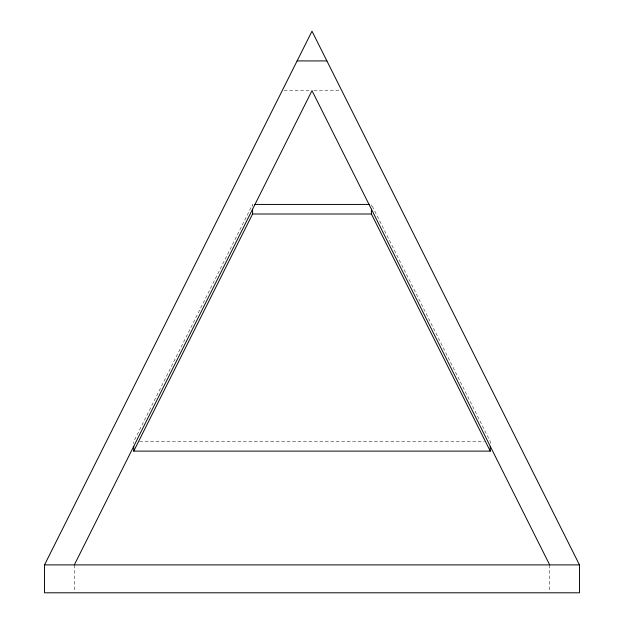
<?xml version="1.0" encoding="UTF-8"?>
<svg xmlns="http://www.w3.org/2000/svg" width="624" height="624" viewBox="0 0 624 624"><rect width="100%" height="100%" fill="white"/><g stroke="black" fill="none" stroke-linecap="round" stroke-linejoin="round"><path stroke-width="0.47" stroke-dasharray="3.12 2.34" d="M284.123 90.652L310.081 90.652M313.919 90.652L339.877 90.652M139.589 441.55L484.411 441.55M549.674 564.892L549.674 591.841M490.253 443.461L490.253 441.55L371.42 204.43L371.42 206.341M252.58 206.341L252.58 204.43L133.747 441.55L133.747 443.461M74.326 564.892L74.326 591.841"/><path stroke-width="0.94" d="M44.53 564.892L312 31.2L579.47 564.892L579.47 592.8L44.53 592.8L44.53 564.892L579.47 564.892M74.326 564.892L312 90.652L549.674 564.892M490.253 446.332L490.253 451.121L133.747 451.121L252.58 214.001L252.58 209.212M297.102 60.926L326.898 60.926M254.53 204.43L369.47 204.43M252.58 214.001L371.42 214.001L490.253 451.121M371.42 209.212L371.42 214.001M133.747 446.332L133.747 451.121"/></g></svg>
